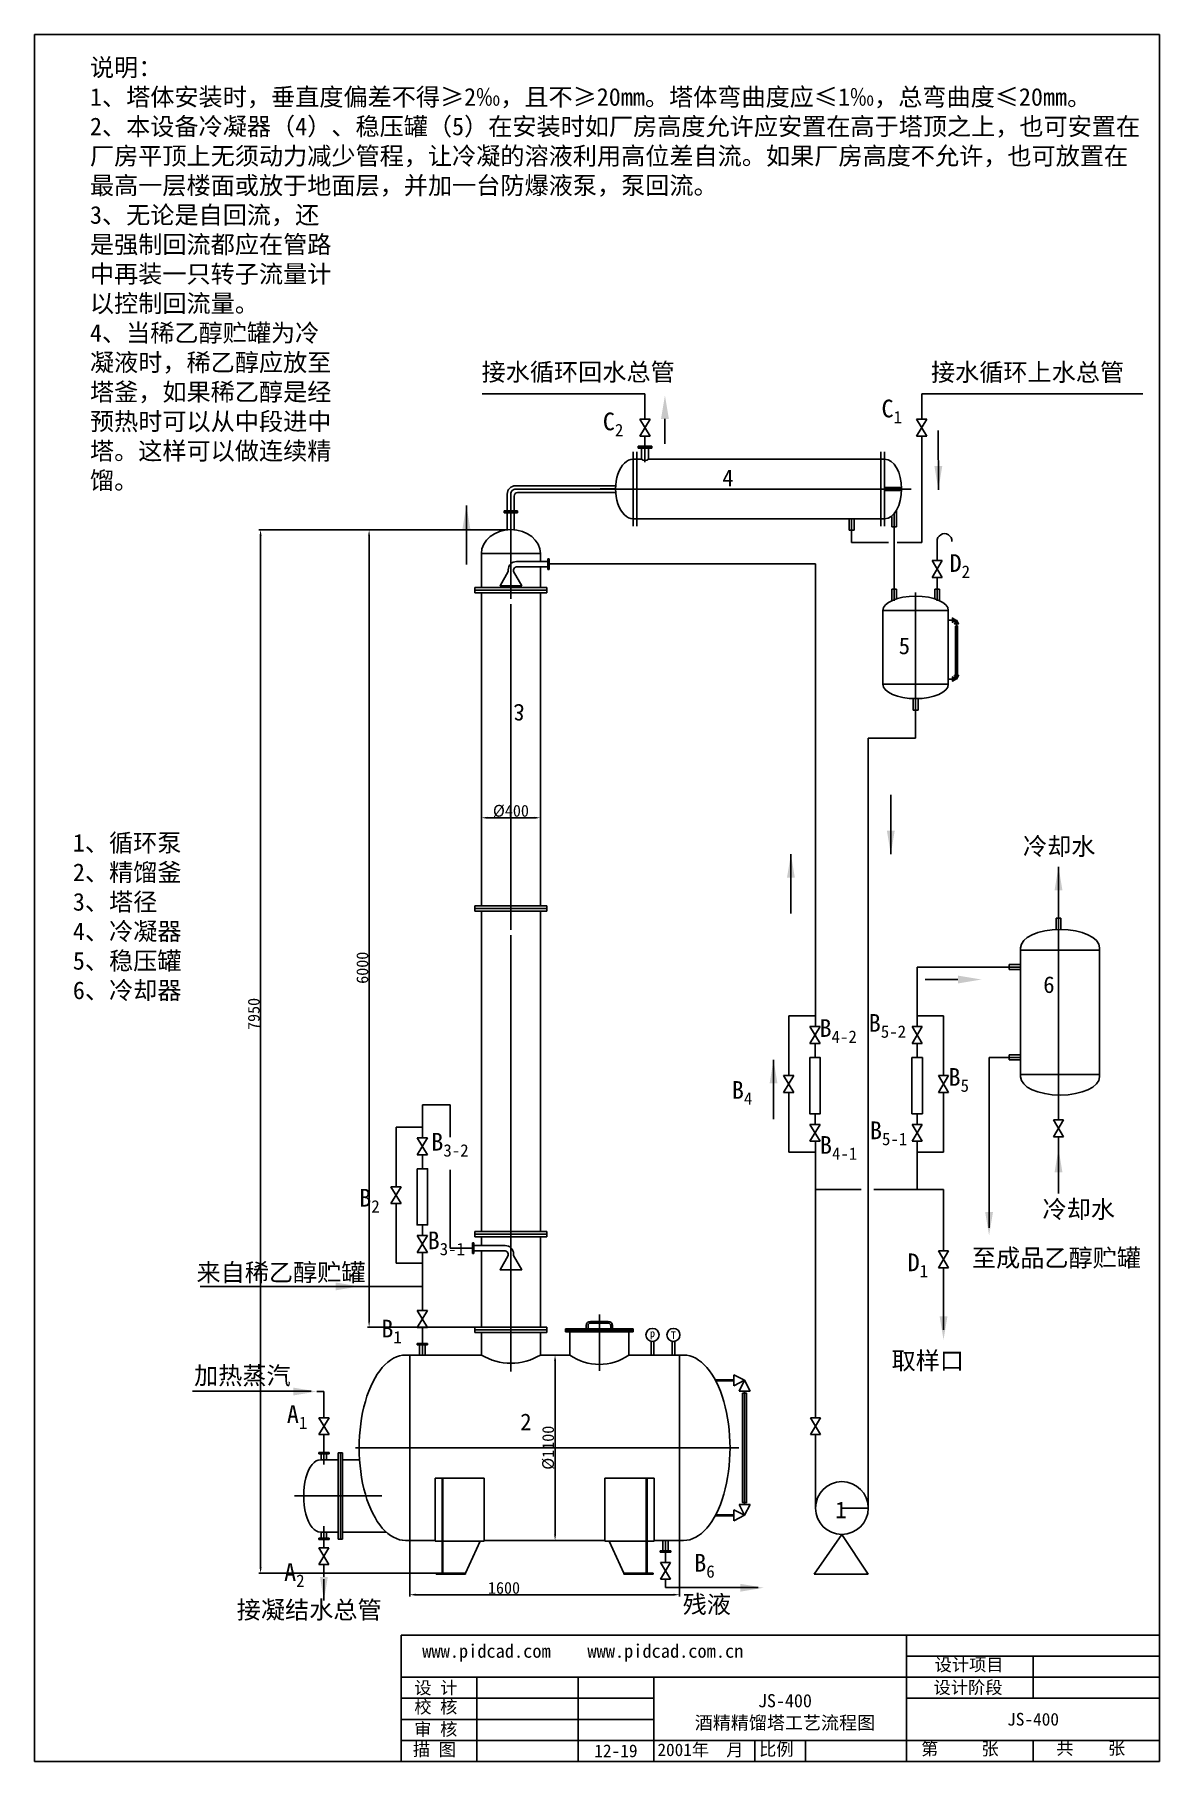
# Model space of a CAD drawing. Header units: inches. Extents: x -1421 to 5252, y -19560 to -9314.
import ezdxf

# ---------------------------------------------------------------- set-up
doc = ezdxf.new("R2010")
doc.units = ezdxf.units.IN
doc.header["$MEASUREMENT"] = 0
for name, color, linetype in [('Layer1', 1, 'Continuous'), ('Layer2', 3, 'Continuous'), ('Layer4', 5, 'Continuous'), ('Layer6', 2, 'Continuous'), ('Layer7', 6, 'Continuous')]:
    doc.layers.add(name, color=color, linetype=linetype)
doc.dimstyles.get("Standard").update_dxf_attribs({"dimtxt": 70, "dimasz": 35, "dimexe": 10, "dimexo": 0.0625, "dimgap": 5, "dimtad": 1, "dimdec": 0, "dimzin": 0, "dimdsep": 46, "dimtxsty": 'Standard', "dimcen": 0.09, "dimclrd": 256, "dimclre": 256, "dimadec": 0, "dimazin": 0, "dimtfac": 1, "dimtdec": 0, "dimtmove": 0, "dimatfit": 3, "dimfxl": 0, "dimtolj": 1, "dimtzin": 0, "dimarcsym": 0})

# ---------------------------------------------------------------- blocks, each defined once
blk = doc.blocks.new('*D1')
at = {"layer": 'Defpoints', "color": 0}
for p in [(1580, -13961), (1230, -14081), (1580, -14081)]:
    blk.add_point(p, dxfattribs=at)
at = {"layer": 'Layer2', "lineweight": -2}
for p, q in [((1230, -14081), (1230, -13951)), ((1265, -13961), (1545, -13961)), ((1580, -14081), (1580, -13951))]:
    blk.add_line(p, q, dxfattribs=at)
at = {"layer": 'Layer2'}
for points in [[(1265, -13955), (1265, -13967), (1230, -13961)], [(1545, -13955), (1545, -13967), (1580, -13961)]]:
    blk.add_solid(points, dxfattribs=at)
at = {"layer": 'Layer2', "color": 0, "insert": (1405, -13921), "char_height": 70, "attachment_point": 5}
blk.add_mtext('\\A1;%%c400', dxfattribs=at)
blk = doc.blocks.new('*D2')
at = {"layer": 'Defpoints', "color": 0}
for p in [(1383, -12252), (-80, -18444), (961, -18444)]:
    blk.add_point(p, dxfattribs=at)
at = {"layer": 'Layer2', "lineweight": -2}
for p, q in [((1383, -12252), (-90, -12252)), ((-80, -12287), (-80, -18409)), ((961, -18444), (-90, -18444))]:
    blk.add_line(p, q, dxfattribs=at)
at = {"layer": 'Layer2'}
for points in [[(-86, -12287), (-74, -12287), (-80, -12252)], [(-86, -18409), (-74, -18409), (-80, -18444)]]:
    blk.add_solid(points, dxfattribs=at)
at = {"layer": 'Layer2', "color": 0, "insert": (-120, -15125), "char_height": 70, "attachment_point": 5, "rotation": 90}
blk.add_mtext('\\A1;7950', dxfattribs=at)
blk = doc.blocks.new('*D3')
at = {"layer": 'Defpoints', "color": 0}
for p in [(1667, -17149), (1667, -18249), (1667, -18249)]:
    blk.add_point(p, dxfattribs=at)
at = {"layer": 'Layer2', "lineweight": -2}
for p, q in [((1667, -17149), (1657, -17149)), ((1667, -17184), (1667, -18214)), ((1667, -18249), (1657, -18249))]:
    blk.add_line(p, q, dxfattribs=at)
at = {"layer": 'Layer2'}
for points in [[(1661, -17184), (1673, -17184), (1667, -17149)], [(1661, -18214), (1673, -18214), (1667, -18249)]]:
    blk.add_solid(points, dxfattribs=at)
at = {"layer": 'Layer2', "color": 0, "insert": (1627, -17699), "char_height": 70, "attachment_point": 5, "rotation": 90}
blk.add_mtext('\\A1;%%c1100', dxfattribs=at)
blk = doc.blocks.new('*D4')
at = {"layer": 'Defpoints', "color": 0}
for p in [(646, -12252), (564, -16983), (1230, -16983)]:
    blk.add_point(p, dxfattribs=at)
at = {"layer": 'Layer2', "lineweight": -2}
for p, q in [((646, -12252), (554, -12252)), ((564, -12287), (564, -16948)), ((1230, -16983), (554, -16983))]:
    blk.add_line(p, q, dxfattribs=at)
at = {"layer": 'Layer2'}
for points in [[(558, -12287), (569, -12287), (564, -12252)], [(558, -16948), (569, -16948), (564, -16983)]]:
    blk.add_solid(points, dxfattribs=at)
at = {"layer": 'Layer2', "color": 0, "insert": (524, -14851), "char_height": 70, "attachment_point": 5, "rotation": 90}
blk.add_mtext('\\A1;6000', dxfattribs=at)
blk = doc.blocks.new('*D5')
at = {"layer": 'Defpoints', "color": 0}
for p in [(805, -18249), (2405, -18249), (2405, -18571)]:
    blk.add_point(p, dxfattribs=at)
at = {"layer": 'Layer2', "lineweight": -2}
for p, q in [((805, -18249), (805, -18581)), ((2405, -18249), (2405, -18581)), ((840, -18571), (2370, -18571))]:
    blk.add_line(p, q, dxfattribs=at)
at = {"layer": 'Layer2'}
for points in [[(840, -18565), (840, -18577), (805, -18571)], [(2370, -18565), (2370, -18577), (2405, -18571)]]:
    blk.add_solid(points, dxfattribs=at)
at = {"layer": 'Layer2', "color": 0, "insert": (1364, -18531), "char_height": 70, "attachment_point": 5}
blk.add_mtext('\\A1;1600', dxfattribs=at)

msp = doc.modelspace()

# ---------------------------------------------------------------- linework, layer by layer
for p, q in [((2200.3, -11446), (1234.8, -11446)), ((2200.3, -11596.7), (2200.3, -11446)), ((5153.7, -11446), (3841.8, -11446)), ((3841.8, -11596.7), (3841.8, -11446)), ((2230.3, -11696.7), (2170.3, -11596.7)), ((2170.3, -11696.7), (2230.3, -11596.7)), ((2230.3, -11596.7), (2170.3, -11596.7)), ((2318.9, -11594.7), (2318.9, -11742)), ((3871.8, -11696.7), (3811.8, -11596.7)), ((3811.8, -11696.7), (3871.8, -11596.7)), ((3871.8, -11596.7), (3811.8, -11596.7)), ((3940.4, -11662.9), (3940.5, -12014.3)), ((2160.3, -11768.2), (2160.3, -11756.6)), ((2160.3, -11756.6), (2200.3, -11756.6)), ((2160.3, -11762.4), (2200.3, -11762.4)), ((2160.3, -11768.2), (2200.3, -11768.2)), ((2230.3, -11696.7), (2170.3, -11696.7)), ((2179.9, -11768.2), (2179.9, -11833)), ((2200.3, -11726.9), (2200.3, -11696.7)), ((2240.4, -11756.6), (2200.3, -11756.6)), ((2240.4, -11762.4), (2200.3, -11762.4)), ((2240.4, -11768.2), (2200.3, -11768.2)), ((2220.8, -11768.2), (2220.8, -11833)), ((2240.4, -11768.2), (2240.4, -11756.6)), ((3871.8, -11696.7), (3811.8, -11696.7)), ((3841.8, -12327.3), (3841.8, -11696.7)), ((2130.5, -12230.6), (2130.5, -11789)), ((2130.5, -11833), (2179.9, -11833)), ((2152.5, -12230.6), (2152.5, -11789)), ((2220.8, -11833), (3622.1, -11833)), ((3600.1, -12230.6), (3600.1, -11789)), ((3622.1, -12230.6), (3622.1, -11789)), ((3622.1, -11833), (3622.1, -12186.6)), ((1383.1, -12040.8), (1383.1, -12140.7)), ((1424, -12051.7), (1424, -12140.7)), ((1433.1, -11990.8), (2026.8, -11990.8)), ((1444, -12031.7), (2027, -12031.7)), ((3622.1, -12001.5), (3722.2, -12001.5)), ((3622.1, -12018.1), (3722.2, -12018.1)), ((1141, -12458.8), (1140.9, -12107.4)), ((1364.6, -12152.3), (1364.6, -12140.7)), ((1364.6, -12140.7), (1404.6, -12140.7)), ((1364.6, -12146.5), (1404.6, -12146.5)), ((1364.6, -12152.3), (1404.6, -12152.3)), ((1383.1, -12152.3), (1383.1, -12251.5)), ((1444.7, -12140.7), (1404.6, -12140.7)), ((1444.7, -12146.5), (1404.6, -12146.5)), ((1444.7, -12152.3), (1404.6, -12152.3)), ((1424, -12152.3), (1424, -12251.3)), ((1444.7, -12152.3), (1444.7, -12140.7)), ((3622.1, -12186.6), (2130.5, -12186.6)), ((3411.7, -12254.6), (3411.7, -12186.6)), ((3440.4, -12254.6), (3440.4, -12186.6)), ((3663.7, -12234.1), (3663.7, -12173.6)), ((3692.4, -12234.1), (3692.4, -12139.2)), ((3440.4, -12254.6), (3411.7, -12254.6)), ((3426, -12270.4), (3426, -12270.4)), ((3426, -12270.4), (3426, -12327.3)), ((3692.4, -12234.1), (3663.7, -12234.1)), ((3678.1, -12243.4), (3678.1, -12589.5)), ((1229.7, -12392.9), (1579.7, -12392.6)), ((1229.7, -12392.9), (1229.7, -12594.1)), ((1579.7, -12392.9), (1579.7, -12438.6)), ((3426, -12327.3), (3645.7, -12327.3)), ((3695.9, -12327.3), (3841.8, -12327.3)), ((3933.6, -12435.4), (3933.6, -12322)), ((1388.7, -12500.4), (1388.7, -12490.7)), ((1420.7, -12500.4), (1420.7, -12490.7)), ((1438.7, -12440.7), (1624.5, -12440.7)), ((1438.7, -12472.7), (1624.5, -12472.7)), ((1579.7, -12472.7), (1579.7, -12535.3)), ((1624.5, -12423.6), (1624.5, -12454.6)), ((1632.5, -12423.6), (1624.5, -12423.6)), ((1624.5, -12487.7), (1624.5, -12454.6)), ((1632.5, -12487.7), (1624.5, -12487.7)), ((1628.5, -12423.6), (1628.5, -12454.6)), ((1628.5, -12487.7), (1628.5, -12454.6)), ((1632.5, -12423.6), (1632.5, -12454.6)), ((1632.5, -12487.7), (1632.5, -12454.6)), ((1632.5, -12456.7), (1632.5, -12472.7)), ((3212, -12454.6), (1633.7, -12454.6)), ((3212, -15200), (3212, -12454.6)), ((3963.6, -12535.4), (3903.6, -12435.4)), ((3903.6, -12535.4), (3963.6, -12435.4)), ((3963.6, -12435.4), (3903.6, -12435.4)), ((1404.6, -12594.1), (1191.8, -12594.1)), ((1191.8, -12594.1), (1191.8, -12626.1)), ((1404.6, -12594.1), (1617.5, -12594.1)), ((1579.7, -12535.3), (1579.7, -12594.1)), ((1617.5, -12594.1), (1617.5, -12626.1)), ((3963.6, -12535.4), (3903.6, -12535.4)), ((3933.6, -12589.5), (3933.6, -12535.4)), ((1617.5, -12610.1), (1191.8, -12610.1)), ((1404.6, -12626.1), (1191.8, -12626.1)), ((1229.7, -12626.1), (1229.7, -13678.2)), ((1404.6, -12626.1), (1617.5, -12626.1)), ((1579.7, -12626.1), (1579.7, -13678.2)), ((3663.7, -12605.3), (3663.7, -12673.3)), ((3692.4, -12605.3), (3663.7, -12605.3)), ((3692.4, -12605.3), (3692.4, -12662.2)), ((3919.3, -12605.3), (3919.3, -12662.2)), ((3919.3, -12605.3), (3947.9, -12605.3)), ((3947.9, -12605.3), (3947.9, -12673.3)), ((3611.9, -12731.4), (3805.8, -12731.4)), ((3611.9, -13168.7), (3611.9, -12731.4)), ((3999.8, -12731.4), (3805.8, -12731.4)), ((3999.8, -13168.7), (3999.8, -12731.4)), ((3999.8, -12788.6), (4048.2, -12788.6)), ((3611.9, -13168.7), (3805.8, -13168.7)), ((3999.8, -13168.7), (3805.8, -13168.7)), ((4048.2, -13137.8), (3999.8, -13137.8)), ((3791.5, -13322), (3791.5, -13253.8)), ((3820.2, -13322), (3820.2, -13254)), ((3791.5, -13322), (3820.2, -13322)), ((3805.8, -13489.5), (3805.8, -13322)), ((3525.1, -13489.5), (3525.1, -18056.7)), ((3525.1, -13489.5), (3805.8, -13489.5)), ((1229.7, -13678.2), (1229.7, -14483.3)), ((1229.7, -13678.2), (1229.7, -14135.3)), ((1579.7, -13678.2), (1579.7, -14483.3)), ((1579.7, -13678.2), (1579.7, -14135.3)), ((3658.4, -13825.8), (3658.5, -14177.2)), ((3066, -14528.6), (3066.1, -14177.2)), ((4653.3, -14556.5), (4653.4, -14251.3)), ((1404.6, -14483.3), (1191.8, -14483.3)), ((1191.8, -14483.3), (1191.8, -14515.3)), ((1617.5, -14499.3), (1191.8, -14499.3)), ((1404.6, -14515.3), (1191.8, -14515.3)), ((1229.7, -14515.3), (1229.7, -14676.9)), ((1404.6, -14483.3), (1617.5, -14483.3)), ((1404.6, -14515.3), (1617.5, -14515.3)), ((1579.7, -14515.3), (1579.7, -14591.3)), ((1617.5, -14483.3), (1617.5, -14515.3)), ((1229.7, -14643.5), (1229.7, -15632.8)), ((1579.7, -14591.3), (1579.7, -15632.8)), ((4667.7, -14556.5), (4639, -14556.5)), ((4639, -14556.5), (4639, -14624.5)), ((4667.7, -14556.5), (4667.7, -14624.5)), ((4428.2, -15498.8), (4428.2, -14731.8)), ((4896.9, -14731.8), (4896.9, -15498.8)), ((3815.1, -14846.6), (4344.4, -14846.6)), ((3815.1, -15200), (3815.1, -14846.6)), ((4360.3, -14832.3), (4428.2, -14832.3)), ((4360.3, -14832.3), (4360.3, -14860.9)), ((4056.5, -14920.7), (3862.8, -14920.7)), ((4360.3, -14860.9), (4428.2, -14860.9)), ((3052.8, -15490.2), (3052.8, -15136.1)), ((3052.8, -15136.1), (3208.9, -15136.1)), ((3971.2, -15136.1), (3815.1, -15136.1)), ((3971.2, -15490.2), (3971.2, -15136.1)), ((3238.9, -15200), (3178.9, -15300)), ((3178.9, -15200), (3238.9, -15300)), ((3238.9, -15200), (3178.9, -15200)), ((3212, -15255.2), (3212, -15244.9)), ((3785.1, -15200), (3845.1, -15300)), ((3845.1, -15200), (3785.1, -15300)), ((3785.1, -15200), (3845.1, -15200)), ((3238.9, -15300), (3178.9, -15300)), ((3208.9, -15300), (3208.9, -15383.5)), ((3785.1, -15300), (3845.1, -15300)), ((3815.1, -15383.5), (3815.1, -15300)), ((4360.3, -15368.5), (4428.2, -15368.5)), ((4360.3, -15368.5), (4360.3, -15397.1)), ((2962.7, -15748.5), (2962.8, -15397.1)), ((4344.4, -15382.8), (4241.4, -15382.8)), ((4241.4, -15382.8), (4241.4, -16393.7)), ((4360.3, -15397.1), (4428.2, -15397.1)), ((3082.8, -15590.2), (3022.8, -15490.2)), ((3022.8, -15590.2), (3082.8, -15490.2)), ((3082.8, -15490.2), (3022.8, -15490.2)), ((3941.2, -15590.2), (4001.2, -15490.2)), ((4001.2, -15590.2), (3941.2, -15490.2)), ((3941.2, -15490.2), (4001.2, -15490.2)), ((879.7, -15665), (879.7, -15860.3)), ((879.7, -15665), (1045.1, -15665)), ((1045.1, -15665), (1045.1, -15855.2)), ((1229.7, -15632.8), (1229.7, -16416)), ((1579.7, -15632.8), (1579.7, -16416)), ((3082.8, -15590.2), (3022.8, -15590.2)), ((3052.8, -15944.3), (3052.8, -15590.2)), ((3941.2, -15590.2), (4001.2, -15590.2)), ((3971.2, -15944.3), (3971.2, -15590.2)), ((4653.3, -15626.1), (4653.3, -15753.8)), ((3208.9, -15716.8), (3208.9, -15780.4)), ((3815.1, -15780.4), (3815.1, -15716.8)), ((4683.3, -15853.8), (4623.3, -15753.8)), ((4623.3, -15853.8), (4683.3, -15753.8)), ((4623.3, -15753.8), (4683.3, -15753.8)), ((723.6, -15796.4), (879.7, -15796.4)), ((723.6, -16150.5), (723.6, -15796.4)), ((909.7, -15860.3), (849.7, -15860.3)), ((849.7, -15860.3), (909.7, -15960.3)), ((909.7, -15860.3), (849.7, -15960.3)), ((3238.9, -15780.4), (3178.9, -15780.4)), ((3178.9, -15880.4), (3238.9, -15780.4)), ((3238.9, -15880.4), (3178.9, -15780.4)), ((3238.9, -15880.4), (3178.9, -15880.4)), ((3212, -15835.5), (3212, -15825.2)), ((3212, -17521.4), (3212, -15880.4)), ((3845.1, -15880.4), (3785.1, -15780.4)), ((3785.1, -15880.4), (3845.1, -15780.4)), ((3785.1, -15780.4), (3845.1, -15780.4)), ((3785.1, -15880.4), (3845.1, -15880.4)), ((3815.1, -16167.2), (3815.1, -15880.4)), ((4623.3, -15853.8), (4683.3, -15853.8)), ((4653.3, -15853.8), (4653.3, -16189.7)), ((909.7, -15960.3), (849.7, -15960.3)), ((879.7, -15960.3), (879.7, -16043.8)), ((3208.9, -15944.3), (3052.8, -15944.3)), ((3815.1, -15944.3), (3971.2, -15944.3)), ((1045.1, -16049.2), (1045.1, -16515.3)), ((753.6, -16150.5), (693.6, -16150.5)), ((693.6, -16250.5), (753.6, -16150.5)), ((753.6, -16250.5), (693.6, -16150.5)), ((3483.7, -16167.2), (3212, -16167.2)), ((3815.1, -16167.2), (3557.2, -16167.2)), ((3815.1, -16167.2), (3971.2, -16167.2)), ((3971.2, -16167.2), (3971.2, -16531.1)), ((753.6, -16250.5), (693.6, -16250.5)), ((723.6, -16604.6), (723.6, -16250.5)), ((879.7, -16377.1), (879.7, -16440.6)), ((909.7, -16540.6), (849.7, -16440.6)), ((849.7, -16540.6), (909.7, -16440.6)), ((909.7, -16440.6), (849.7, -16440.6)), ((1176.8, -16482.2), (1176.8, -16513.2)), ((1176.8, -16482.2), (1184.8, -16482.2)), ((1180.8, -16482.2), (1180.8, -16513.2)), ((1184.8, -16482.2), (1184.8, -16513.2)), ((1404.6, -16416), (1191.8, -16416)), ((1191.8, -16416), (1191.8, -16448)), ((1617.5, -16432), (1191.8, -16432)), ((1404.6, -16448), (1191.8, -16448)), ((1229.7, -16448), (1229.7, -16499.3)), ((1229.7, -16479.2), (1229.7, -16499.3)), ((1404.6, -16416), (1617.5, -16416)), ((1404.6, -16448), (1617.5, -16448)), ((1579.7, -16448), (1579.7, -16762.3)), ((1617.5, -16416), (1617.5, -16448)), ((909.7, -16540.6), (849.7, -16540.6)), ((879.7, -16540.6), (879.7, -16741.8)), ((1176.8, -16515.3), (1045.1, -16515.3)), ((1176.8, -16546.3), (1176.8, -16513.2)), ((1176.8, -16515.3), (1176.8, -16531.3)), ((1176.8, -16546.3), (1184.8, -16546.3)), ((1180.8, -16546.3), (1180.8, -16513.2)), ((1370.7, -16499.3), (1184.8, -16499.3)), ((1184.8, -16546.3), (1184.8, -16513.2)), ((1370.7, -16531.3), (1184.8, -16531.3)), ((1229.7, -16531.3), (1229.7, -16762.3)), ((1229.7, -16591.3), (1229.7, -16983.3)), ((1388.7, -16559.1), (1388.7, -16549.3)), ((1420.7, -16559.1), (1420.7, -16549.3)), ((1579.7, -16591.3), (1579.7, -16983.3)), ((3941.2, -16531.1), (4001.2, -16631.1)), ((4001.2, -16531.1), (3941.2, -16631.1)), ((3941.2, -16531.1), (4001.2, -16531.1)), ((879.7, -16604.6), (723.6, -16604.6)), ((3941.2, -16631.1), (4001.2, -16631.1)), ((3971.2, -16631.1), (3971.2, -17000.3)), ((879.7, -16741.8), (-438.8, -16741.8)), ((879.7, -16885.6), (879.7, -16730.7)), ((909.7, -16985.6), (849.7, -16885.6)), ((849.7, -16985.6), (909.7, -16885.6)), ((909.7, -16885.6), (849.7, -16885.6)), ((909.7, -16985.6), (849.7, -16985.6)), ((879.7, -17068.3), (879.7, -16985.6)), ((1404.6, -16983.3), (1191.8, -16983.3)), ((1191.8, -16983.3), (1191.8, -17015.3)), ((1617.5, -16999.3), (1191.8, -16999.3)), ((1404.6, -16983.3), (1617.5, -16983.3)), ((1617.5, -16983.3), (1617.5, -17015.3)), ((1929.7, -16994.4), (1729.7, -16994.4)), ((1729.7, -16994.4), (1729.7, -17010.4)), ((1729.7, -17002.4), (1929.7, -17002.4)), ((1852.3, -16994.4), (1852.3, -16974.3)), ((1862.3, -16994.4), (1862.3, -16974.3)), ((1877.3, -16949.3), (1929.7, -16949.3)), ((1877.3, -16959.3), (1929.7, -16959.3)), ((1982, -16949.3), (1929.7, -16949.3)), ((1982, -16959.3), (1929.7, -16959.3)), ((1929.7, -16994.4), (2129.7, -16994.4)), ((2129.7, -17002.4), (1929.7, -17002.4)), ((1997, -16994.4), (1997, -16974.3)), ((2007, -16994.4), (2007, -16974.3)), ((2129.7, -16994.4), (2129.7, -17010.4)), ((848.7, -17079.5), (879.7, -17079.5)), ((848.7, -17079.5), (848.7, -17087.5)), ((848.7, -17083.5), (879.7, -17083.5)), ((848.7, -17087.5), (879.7, -17087.5)), ((863.7, -17149.3), (863.7, -17087.5)), ((910.7, -17079.5), (879.7, -17079.5)), ((910.7, -17083.5), (879.7, -17083.5)), ((910.7, -17087.5), (879.7, -17087.5)), ((895.7, -17149.3), (895.7, -17087.5)), ((910.7, -17079.5), (910.7, -17087.5)), ((1404.6, -17015.3), (1191.8, -17015.3)), ((1229.7, -17015.3), (1229.7, -17149.3)), ((1404.6, -17015.3), (1617.5, -17015.3)), ((1579.7, -17015.3), (1579.7, -17149.3)), ((1929.7, -17010.4), (1729.7, -17010.4)), ((1754.7, -17149.3), (1754.7, -17010.4)), ((1929.7, -17010.4), (2129.7, -17010.4)), ((2104.7, -17149.3), (2104.7, -17010.4)), ((2237, -17149.3), (2237, -17067.4)), ((2253, -17149.3), (2253, -17067.4)), ((2360.9, -17149.3), (2360.9, -17067.4)), ((2376.9, -17149.3), (2376.9, -17067.4)), ((1229.7, -17149.3), (779.7, -17149.3)), ((804.7, -17149.3), (804.7, -18249.3)), ((1754.7, -17149.3), (1579.7, -17149.3)), ((1754.7, -17149.3), (1754.7, -17149.3)), ((2404.7, -17149.3), (2104.7, -17149.3)), ((2404.7, -17149.3), (2429.7, -17149.3)), ((2404.7, -18249.3), (2404.7, -17149.3)), ((2727.4, -17295.7), (2616.5, -17295.7)), ((2727.4, -17301.7), (2619.7, -17301.7)), ((2727.4, -17266.7), (2791.4, -17298.7)), ((2727.4, -17266.7), (2727.4, -17330.7)), ((2791.4, -17298.7), (2727.4, -17330.7)), ((2791.4, -17298.7), (2759.4, -17362.7)), ((2791.4, -17298.7), (2823.4, -17362.7)), ((296.2, -17365.1), (253.8, -17365.3)), ((296.1, -17521.4), (296.2, -17365.1)), ((2823.4, -17362.7), (2759.4, -17362.7)), ((325.9, -17621.4), (265.9, -17521.4)), ((265.9, -17621.4), (325.9, -17521.4)), ((325.9, -17521.4), (265.9, -17521.4)), ((3182, -17621.4), (3242, -17521.4)), ((3242, -17621.4), (3182, -17521.4)), ((3242, -17521.4), (3182, -17521.4)), ((325.9, -17621.4), (265.9, -17621.4)), ((295.9, -17716.5), (296, -17621.4)), ((296, -17571.6), (296, -17571.2)), ((3242, -17621.4), (3182, -17621.4)), ((3212, -18056.7), (3212, -17621.4)), ((264.9, -17727.8), (295.9, -17727.8)), ((264.9, -17727.8), (264.9, -17735.8)), ((264.9, -17731.8), (295.9, -17731.8)), ((264.9, -17735.8), (295.9, -17735.8)), ((380.7, -17770.2), (275.8, -17770.2)), ((279.9, -17770.2), (279.9, -17735.8)), ((326.9, -17727.8), (295.9, -17727.8)), ((326.9, -17731.8), (295.9, -17731.8)), ((326.9, -17735.8), (295.9, -17735.8)), ((311.9, -17770.2), (311.9, -17735.8)), ((326.9, -17727.8), (326.9, -17735.8)), ((380.7, -17729.2), (380.7, -17770.2)), ((380.7, -17729.2), (406.3, -17729.2)), ((380.7, -17770.2), (380.7, -18241.2)), ((393.5, -17729.2), (393.5, -17770.2)), ((393.5, -17770.2), (393.5, -18241.2)), ((406.3, -17729.2), (406.3, -17770.2)), ((508.1, -17770.2), (406.3, -17770.2)), ((406.3, -17770.2), (406.3, -18241.2)), ((508.1, -17774.2), (507.2, -17774.2)), ((954.7, -17878.6), (954.7, -18249.3)), ((1246.7, -17878.6), (954.7, -17878.6)), ((996.4, -18443.8), (996.6, -17878.6)), ((1001.8, -18443.8), (1001.9, -17878.6)), ((1246.7, -18249.3), (1246.7, -17878.6)), ((1962.7, -18249.3), (1962.7, -17878.6)), ((1962.7, -17878.6), (2254.7, -17878.6)), ((2207.6, -18443.8), (2207.5, -17878.6)), ((2212.9, -18443.8), (2212.8, -17878.6)), ((2254.7, -17878.6), (2254.7, -18249.3)), ((2727.4, -18103), (2616.5, -18103)), ((2727.4, -18097), (2619.7, -18097)), ((2791.4, -18100), (2727.4, -18068)), ((2727.4, -18132), (2727.4, -18068)), ((2727.4, -18132), (2791.4, -18100)), ((2791.4, -18100), (2759.4, -18036)), ((2823.4, -18036), (2759.4, -18036)), ((2791.4, -18100), (2823.4, -18036)), ((3525.1, -18056.7), (3368.5, -18056.7)), ((264.9, -18242.6), (264.9, -18234.6)), ((264.9, -18234.6), (295.9, -18234.6)), ((264.9, -18238.6), (295.9, -18238.6)), ((275.8, -18200.2), (380.7, -18200.2)), ((279.9, -18200.2), (279.9, -18234.6)), ((326.9, -18234.6), (295.9, -18234.6)), ((326.9, -18238.6), (295.9, -18238.6)), ((311.9, -18200.2), (311.9, -18234.6)), ((326.9, -18242.6), (326.9, -18234.6)), ((406.3, -18200.2), (666, -18200.2)), ((3203.8, -18449.1), (3368.5, -18213.2)), ((3368.5, -18213.2), (3525.1, -18449.1)), ((264.9, -18242.6), (295.9, -18242.6)), ((325.8, -18392), (265.8, -18292)), ((265.8, -18392), (325.8, -18292)), ((325.8, -18292), (265.8, -18292)), ((295.8, -18253.8), (295.8, -18292)), ((295.8, -18341.9), (295.8, -18342)), ((326.9, -18242.6), (295.9, -18242.6)), ((380.7, -18241.2), (406.3, -18241.2)), ((779.7, -18249.3), (954.7, -18249.3)), ((954.7, -18253.3), (954.7, -18249.3)), ((999.2, -18253.3), (954.7, -18253.3)), ((999.2, -18253.3), (1221.7, -18253.3)), ((1221.7, -18253.3), (1135.3, -18443.8)), ((1221.7, -18253.3), (1246.7, -18253.3)), ((1246.7, -18253.3), (1246.7, -18249.3)), ((1246.7, -18249.3), (1525, -18249.3)), ((1525, -18249.3), (1962.7, -18249.3)), ((1962.7, -18253.3), (1962.7, -18249.3)), ((1987.7, -18253.3), (1962.7, -18253.3)), ((2210.2, -18253.3), (1987.7, -18253.3)), ((1987.7, -18253.3), (2074.1, -18443.8)), ((2210.2, -18253.3), (2254.7, -18253.3)), ((2254.7, -18253.3), (2254.7, -18249.3)), ((2254.7, -18249.3), (2429.7, -18249.3)), ((2290.7, -18311.2), (2321.7, -18311.2)), ((2290.7, -18319.2), (2290.7, -18311.2)), ((2290.7, -18315.2), (2321.7, -18315.2)), ((2290.7, -18319.2), (2321.7, -18319.2)), ((2305.7, -18249.3), (2305.7, -18311.2)), ((2352.7, -18311.2), (2321.7, -18311.2)), ((2352.7, -18315.2), (2321.7, -18315.2)), ((2352.7, -18319.2), (2321.7, -18319.2)), ((2321.7, -18379.2), (2321.7, -18330.4)), ((2337.7, -18249.3), (2337.7, -18311.2)), ((2352.7, -18319.2), (2352.7, -18311.2)), ((325.8, -18392), (265.8, -18392)), ((295.8, -18392), (295.9, -18465.3)), ((960.8, -18449.1), (960.8, -18443.8)), ((960.8, -18443.8), (996.4, -18443.8)), ((1001.8, -18443.8), (1135.3, -18443.8)), ((1135.3, -18443.8), (1135.3, -18449.1)), ((2207.6, -18443.8), (2074.1, -18443.8)), ((2074.1, -18443.8), (2074.1, -18449.1)), ((2248.5, -18443.8), (2212.9, -18443.8)), ((2248.5, -18449.1), (2248.5, -18443.8)), ((2351.7, -18479.2), (2291.7, -18379.2)), ((2291.7, -18479.2), (2351.7, -18379.2)), ((2351.7, -18379.2), (2291.7, -18379.2)), ((295.9, -18479.5), (295.9, -18605.3)), ((960.8, -18449.1), (1135.3, -18449.1)), ((996.4, -18449.1), (996.4, -18449.1)), ((1001.8, -18449.1), (1001.8, -18449.1)), ((2248.5, -18449.1), (2074.1, -18449.1)), ((2207.6, -18449.1), (2207.6, -18449.1)), ((2212.9, -18449.1), (2212.9, -18449.1)), ((2351.7, -18479.2), (2291.7, -18479.2)), ((2321.7, -18528), (2321.7, -18479.2)), ((3525.1, -18449.1), (3203.8, -18449.1)), ((753.5, -18810.7), (5252.2, -18810.7)), ((753.5, -18810.7), (753.5, -19560.5)), ((753.5, -19060.6), (5252.2, -19060.6))]:
    msp.add_line(p, q)
for points in [[(1420.7, -12500.4), (1469.1, -12584.2), (1340.3, -12584.2), (1388.7, -12500.4)], [(1388.7, -16559.1), (1340.3, -16642.9), (1469.1, -16642.9), (1420.7, -16559.1)], [(219.6, -17363.5), (-484.2, -17363.5)], [(2871.5, -18528), (2321.7, -18528)]]:
    msp.add_lwpolyline(points)
for points in [[(4045.2, -12788.6), (4024, -12776.3), (4024, -12800.8)], [(4048.2, -12788.6), (4035.9, -12809.8), (4060.4, -12809.8)], [(4042, -12824), (4054.3, -12824), (4054.3, -13109.2), (4042, -13109.2)], [(4045.2, -13137.8), (4024, -13150), (4024, -13125.6)], [(4048.2, -13137.8), (4035.9, -13116.6), (4060.4, -13116.6)], [(3178, -15383.5), (3239.9, -15383.5), (3239.9, -15716.8), (3178, -15716.8)], [(3846, -15383.5), (3784.1, -15383.5), (3784.1, -15716.8), (3846, -15716.8)], [(848.7, -16043.8), (910.6, -16043.8), (910.6, -16377.1), (848.7, -16377.1)], [(2779.7, -17376), (2803, -17376), (2803, -18024.3), (2779.7, -18024.3)]]:
    msp.add_lwpolyline(points, close=True)
for centre, radius in [((2245, -17029.4), 38.9), ((2368.9, -17029.4), 38.9), ((3368.5, -18056.7), 156.5)]:
    msp.add_circle(centre, radius)
for centre, radius, start, end in [((2200.3, -11812.5), 29, 225.04986, 314.95014), ((1433.1, -12040.8), 50, 90, 180), ((1444, -12051.7), 20, 90, 180), ((3977.3, -12318.8), 43.8, 355.80186, 184.19814), ((1438.7, -12490.7), 50, 90, 180), ((1438.7, -12490.7), 18, 90, 180), ((1370.7, -16549.3), 50, 360, 90), ((1370.7, -16549.3), 18, 360, 90), ((1877.3, -16974.3), 25, 90, 180), ((1877.3, -16974.3), 15, 90, 180), ((1982, -16974.3), 25, 0, 90), ((1982, -16974.3), 15, 0, 90), ((1404.7, -16853.4), 343.8, 239.40476, 300.59524), ((1929.7, -16899.2), 305.3, 235.01963, 304.98037)]:
    msp.add_arc(centre, radius, start, end)
for centre, major_axis, ratio, start_param, end_param in [((2130.5, -12009.8), (0, 176.8), 0.5900472, 0, 3.1415927), ((3622.1, -12009.8), (0, 176.8), 0.5691178, 3.1415927, 6.2831853), ((1404.7, -12392.9), (-175, 0), 0.8088876, 3.1415927, 6.2831853), ((3805.8, -12731.4), (-194, 0), 0.4399976, 3.1415927, 6.2831853), ((4662.6, -14731.8), (-234.3, 0), 0.4586104, 3.1415927, 6.2831853), ((779.7, -17699.3), (0, 550), 0.5, 6.2831853, 9.424778), ((275.8, -17985.2), (0, 215), 0.4651151, 0, 3.1415927)]:
    msp.add_ellipse(centre, major_axis=major_axis, ratio=ratio, start_param=start_param, end_param=end_param)
at = {"extrusion": (0, 0, -1)}
for centre, major_axis, ratio, start_param, end_param in [((3805.8, -13168.7), (-194, 0), 0.4399976, 3.1415927, 6.2831853), ((4662.6, -15498.8), (-234.3, 0), 0.4586104, 3.1415927, 6.2831853), ((2429.7, -17699.3), (0, 550), 0.5, 6.2831853, 9.424778)]:
    msp.add_ellipse(centre, major_axis=major_axis, ratio=ratio, start_param=start_param, end_param=end_param, dxfattribs=at)
for points in [[(2295.5, -11594.7), (2318.8, -11454.7), (2342.2, -11594.7)], [(3963.8, -11874.3), (3940.5, -12014.3), (3917.1, -11874.3)], [(1117.6, -12247.4), (1140.9, -12107.4), (1164.3, -12247.4)], [(3681.7, -14037.2), (3658.5, -14177.2), (3635.1, -14037.2)], [(3089.4, -14317.2), (3066.1, -14177.2), (3042.7, -14317.2)], [(4676.7, -14391.3), (4653.4, -14251.3), (4630, -14391.3)], [(4056.5, -14944), (4196.5, -14920.7), (4056.5, -14897.3)], [(2986.1, -15537.1), (2962.8, -15397.1), (2939.4, -15537.1)], [(4676.7, -16064), (4653.3, -15924), (4630, -16064)], [(4264.8, -16299.6), (4241.4, -16439.6), (4218.1, -16299.6)], [(365.2, -16718.5), (505.2, -16741.8), (365.2, -16765.1)], [(3994.5, -16918.7), (3971.2, -17058.7), (3947.9, -16918.7)], [(113.8, -17342), (253.8, -17365.3), (113.8, -17388.6)], [(319.2, -18465.2), (295.9, -18605.3), (272.5, -18465.3)], [(2765.7, -18506.5), (2905.7, -18529.8), (2765.7, -18553.2)]]:
    msp.add_solid(points)
at = {"layer": 'Layer1'}
for p, q in [((2200.3, -11850.9), (2200.3, -11726.9)), ((1404.6, -12037.7), (1404.6, -12251.3)), ((1433.5, -12011.3), (3779.7, -12011.3)), ((1933.8, -12009.8), (2026.2, -12009.8)), ((1404.7, -12190.1), (1404.7, -12662)), ((3426, -12270.4), (3426, -12186.6)), ((3678.1, -12243.4), (3678.1, -12156.3)), ((3678.1, -12589.5), (3678.1, -12673.3)), ((3933.6, -12589.5), (3933.6, -12673.3)), ((1404.7, -12694), (1404.7, -13296.1)), ((3805.8, -12624.4), (3805.8, -13353.2)), ((1404.7, -13296.1), (1404.7, -14625.3)), ((4653.3, -14556.5), (4653.3, -15626.1)), ((1404.7, -14657.3), (1404.7, -17247.5)), ((4344.4, -14846.6), (4428.2, -14846.6)), ((4653.3, -15338.9), (4653.3, -15455.3)), ((4344.4, -15382.8), (4428.2, -15382.8)), ((1929.7, -16908.9), (1929.7, -17243.4)), ((879.7, -17149.3), (879.7, -17068.3)), ((295.9, -17799.1), (295.9, -17716.5)), ((482.3, -17699.3), (2171, -17699.3)), ((2171, -17699.3), (2757.6, -17699.3)), ((120.8, -17985.2), (640, -17985.2)), ((295.9, -18164.7), (295.9, -18253.8)), ((2321.7, -18249.3), (2321.7, -18330.4))]:
    msp.add_line(p, q, dxfattribs=at)
msp.add_arc((1432.8, -12039.5), 28.2, 88.50594, 183.60895, dxfattribs=at)
at = {"layer": 'Layer2'}
for p, q in [((4428.2, -14746.6), (4896.9, -14746.6)), ((4428.2, -15484), (4896.9, -15484))]:
    msp.add_line(p, q, dxfattribs=at)
at = {"layer": 'Layer4'}
for p, q in [((4048.2, -12788.6), (4048.2, -13137.8)), ((2791.4, -17362.7), (2791.4, -18036))]:
    msp.add_line(p, q, dxfattribs=at)
at = {"layer": 'Layer6'}
for p, q in [((3752.6, -19560.5), (3752.6, -18810.7)), ((3752.6, -18935.7), (5252.2, -18935.7)), ((4502.4, -19185.6), (4502.4, -18935.7)), ((1203.4, -19560.5), (1203.4, -19060.6)), ((1803.2, -19560.5), (1803.2, -19060.6)), ((2253.1, -19560.5), (2253.1, -19060.6)), ((753.5, -19185.6), (2253.1, -19185.6)), ((3752.6, -19185.6), (5252.2, -19185.6)), ((753.5, -19310.6), (2253.1, -19310.6)), ((753.5, -19435.5), (5252.2, -19435.5)), ((2852.9, -19560.5), (2852.9, -19435.5)), ((3152.8, -19560.5), (3152.8, -19435.5)), ((4502.4, -19560.5), (4502.4, -19435.5))]:
    msp.add_line(p, q, dxfattribs=at)
at = {"layer": 'Layer7'}
msp.add_lwpolyline([(-1420.8, -19560.5), (5252.2, -19560.5), (5252.2, -9313.5), (-1420.8, -9313.5)], close=True, dxfattribs=at)

# ---------------------------------------------------------------- texts
for s, p in [('4', (2658.4, -11994)), ('5', (3705.3, -12990.3)), ('6', (4562.7, -15000.4)), ('2', (1460.3, -17595)), ('1', (3329.3, -18117.2))]:
    msp.add_text(s, height=99).set_placement(p)
at = {"text_generation_flag": 2}
msp.add_text('3', height=99, rotation=180, dxfattribs=at).set_placement((1419.8, -13287.4))
for s, insert, char_height, width, attachment_point in [('{\\f仿宋_GB2312|b0|i0|c134|p49;说明：\\P1、塔体安装时，垂直度偏差不得≥2‰，且不≥20mm。塔体弯曲度应≤1‰，总弯曲度≤20mm。\\P2、本设备冷凝器（4）、稳压罐（5）在安装时如厂房高度允许应安置在高于塔顶之上，也可安置在厂房平顶上无须动力减少管程，让冷凝的溶液利用高位差自流。如果厂房高度不允许，也可放置在最高一层楼面或放于地面层，并加一台防爆液泵，泵回流。\\P3、无论是自回流，还\\P是强制回流都应在管路\\P中再装一只转子流量计\\P以控制回流量。\\P4、当稀乙醇贮罐为冷\\P凝液时，稀乙醇应放至\\P塔釜，如果稀乙醇是经\\P预热时可以从中段进中\\P塔。这样可以做连续精\\P馏。}', (-1092.2, -9456.1), 105, 6271.713, 1), ('{\\f仿宋_GB2312|b0|i0|c134|p49;1、循环泵\\P2、精馏釜\\P3、塔径\\P4、冷凝器\\P5、稳压罐\\P6、冷却器}', (-1193.7, -14057), 105, 804.124, 1), ('{\\f仿宋_GB2312|b0|i0|c134|p49;设计项目}', (3918.3, -18948.9), 74.978, 749.776, 1), ('{\\f仿宋_GB2312|b0|i0|c134|p49;设 计}', (831.8, -19085.8), 74.978, 449.866, 1), ('{\\f仿宋_GB2312|b0|i0|c134|p49;JS-400\\P酒精精馏塔工艺流程图}', (3030.5, -19269.6), 78.408, 3353.722, 5), ('{\\f仿宋_GB2312|b0|i0|c134|p49;设计阶段}', (3912.1, -19083.8), 74.978, 749.776, 1), ('{\\f仿宋_GB2312|b0|i0|c134|p49;校 核}', (831.8, -19199.6), 74.978, 449.866, 1), ('{\\f仿宋_GB2312|b0|i0|c134|p49;审 核}', (831.8, -19331.7), 74.978, 449.866, 1), ('{\\f仿宋_GB2312|b0|i0|c134|p49;JS-400}', (4502.4, -19310.6), 75.375, 1499.553, 5), ('{\\f仿宋_GB2312|b0|i0|c134|p49;描 图}', (823.4, -19452.3), 74.978, 449.866, 1), ('{\\f仿宋_GB2312|b0|i0|c134|p49;12-19}', (2028.1, -19498), 75.375, 599.821, 5), ('{\\f仿宋_GB2312|b0|i0|c134|p49;2001年  月}', (2274.3, -19453.7), 74.978, 796.275, 1), ('{\\f仿宋_GB2312|b0|i0|c134|p49;比例}', (2877.1, -19450.7), 74.978, 299.911, 1), ('{\\f仿宋_GB2312|b0|i0|c134|p49;第     张}', (3838.5, -19447.8), 74.978, 749.776, 1), ('{\\f仿宋_GB2312|b0|i0|c134|p49;共    张}', (4640.4, -19444.7), 74.978, 749.776, 1)]:
    msp.add_mtext(s, dxfattribs=dict(insert=insert, char_height=char_height, width=width, attachment_point=attachment_point))
for s, insert, char_height, attachment_point in [('{\\f仿宋_GB2312|b0|i0|c134|p49;接水循环回水总管}', (2376.7, -11380.9), 105, 9), ('{\\f仿宋_GB2312|b0|i0|c134|p49;接水循环上水总管}', (5042.5, -11382.2), 105, 9), ('\\A1;{\\f仿宋_GB2312|b0|i0|c134|p49;C\\H0.7x;\\S^ 2;}', (2071.9, -11697.4), 105, 9), ('\\A1;{\\f仿宋_GB2312|b0|i0|c134|p49;C\\H0.7x;\\S^ 1;}', (3724.9, -11620.7), 105, 9), ('\\A1;{\\f仿宋_GB2312|b0|i0|c134|p49;D\\H0.7x;\\S^ 2;}', (4128.6, -12537.6), 105, 9), ('{\\f仿宋_GB2312|b0|i0|c134|p49;冷却水}', (4872.3, -14194.2), 105, 9), ('\\A1;{\\f仿宋_GB2312|b0|i0|c134|p49;B\\H0.7x;\\S^ 4-2;}', (3457.3, -15296.7), 105, 9), ('\\A1;{\\f仿宋_GB2312|b0|i0|c134|p49;B\\H0.7x;\\S^ 5-2;}', (3749.1, -15266.4), 105, 9), ('\\A1;{\\f仿宋_GB2312|b0|i0|c134|p49;B\\H0.7x;\\S^ 5;}', (4122.3, -15586.9), 105, 9), ('\\A1;{\\f仿宋_GB2312|b0|i0|c134|p49;B\\H0.7x;\\S^ 4;}', (2836.9, -15664.1), 105, 9), ('\\A1;{\\f仿宋_GB2312|b0|i0|c134|p49;B\\H0.7x;\\S^ 5-1;}', (3756.3, -15903.8), 105, 9), ('\\A1;{\\f仿宋_GB2312|b0|i0|c134|p49;B\\H0.7x;\\S^ 3-2;}', (1154.2, -15971.6), 105, 9), ('\\A1;{\\f仿宋_GB2312|b0|i0|c134|p49;B\\H0.7x;\\S^ 4-1;}', (3459.7, -15990.6), 105, 9), ('\\A1;{\\f仿宋_GB2312|b0|i0|c134|p49;B\\H0.7x;\\S^ 2;}', (626.8, -16303.9), 105, 9), ('{\\f仿宋_GB2312|b0|i0|c134|p49;冷却水}', (4988.1, -16347.8), 105, 9), ('\\A1;{\\f仿宋_GB2312|b0|i0|c134|p49;B\\H0.7x;\\S^ 3-1;}', (1132.5, -16556.7), 105, 9), ('{\\f仿宋_GB2312|b0|i0|c134|p49;来自稀乙醇贮罐}', (542.3, -16722.8), 105, 9), ('\\A1;{\\f仿宋_GB2312|b0|i0|c134|p49;D\\H0.7x;\\S^ 1;}', (3879.9, -16687.1), 105, 9), ('{\\f仿宋_GB2312|b0|i0|c134|p49;至成品乙醇贮罐}', (5142.4, -16637.3), 105, 9), ('\\A1;{\\f仿宋_GB2312|b0|i0|c134|p49;B\\H0.7x;\\S^ 1;}', (757.9, -17080), 105, 9), ('p', (2244.8, -17026.3), 45, 5), ('T', (2368.7, -17031.6), 45, 5), ('{\\f仿宋_GB2312|b0|i0|c134|p49;加热蒸汽}', (98.4, -17335.8), 105, 9), ('{\\f仿宋_GB2312|b0|i0|c134|p49;取样口}', (4092.6, -17246.1), 105, 9), ('\\A1;{\\f仿宋_GB2312|b0|i0|c134|p49;A\\H0.7x;\\S^ 1;}', (197.3, -17587.7), 105, 9), ('\\A1;{\\f仿宋_GB2312|b0|i0|c134|p49;B\\H0.7x;\\S^ 6;}', (2614.1, -18470), 105, 9), ('\\A1;{\\f仿宋_GB2312|b0|i0|c134|p49;A\\H0.7x;\\S^ 2;}', (181, -18524.7), 105, 9), ('{\\f仿宋_GB2312|b0|i0|c134|p49;接凝结水总管}', (638, -18725.1), 105, 9), ('{\\f仿宋_GB2312|b0|i0|c134|p49;残液}', (2710.2, -18691.9), 105, 9)]:
    msp.add_mtext(s, dxfattribs=dict(insert=insert, char_height=char_height, attachment_point=attachment_point))
at = {"layer": 'Layer2', "insert": (879.1, -18865), "char_height": 80, "width": 4373.053, "attachment_point": 1}
msp.add_mtext('{\\C4;www.pidcad.com    www.pidcad.com.cn }', dxfattribs=at)

# ---------------------------------------------------------------- dimensions: what is measured, and where the dimension line sits
at = {"layer": 'Layer2'}
for base, p1, p2, text, picture, middle in [((-80.3, -18443.8), (1383.1, -12251.5), (960.8, -18443.8), '7950', '*D2', (-80.3, -15125.2)), ((563.6, -16983.3), (646.3, -12251.5), (1229.7, -16983.3), '6000', '*D4', (563.6, -14851.4)), ((1667.2, -18249.3), (1667.2, -17149.3), (1667.2, -18249.3), '%%c1100', '*D3', (1667.2, -17699.3))]:
    dim = msp.add_linear_dim(base=base, p1=p1, p2=p2, angle=90, text=text, dimstyle='Standard', dxfattribs=at)
    dim.commit()
    dim.dimension.update_dxf_attribs({"geometry": picture, "text_midpoint": middle, "dimtype": 160})
for base, p1, p2, text, picture, middle in [((1579.7, -13960.7), (1229.7, -14080.8), (1579.7, -14080.8), '%%c400', '*D1', (1404.7, -13960.7)), ((2404.7, -18570.8), (804.7, -18249.3), (2404.7, -18249.3), '1600', '*D5', (1364.5, -18570.8))]:
    dim = msp.add_linear_dim(base=base, p1=p1, p2=p2, text=text, dimstyle='Standard', dxfattribs=at)
    dim.commit()
    dim.dimension.update_dxf_attribs({"geometry": picture, "text_midpoint": middle, "dimtype": 160})

doc.saveas('drawing.dxf')
